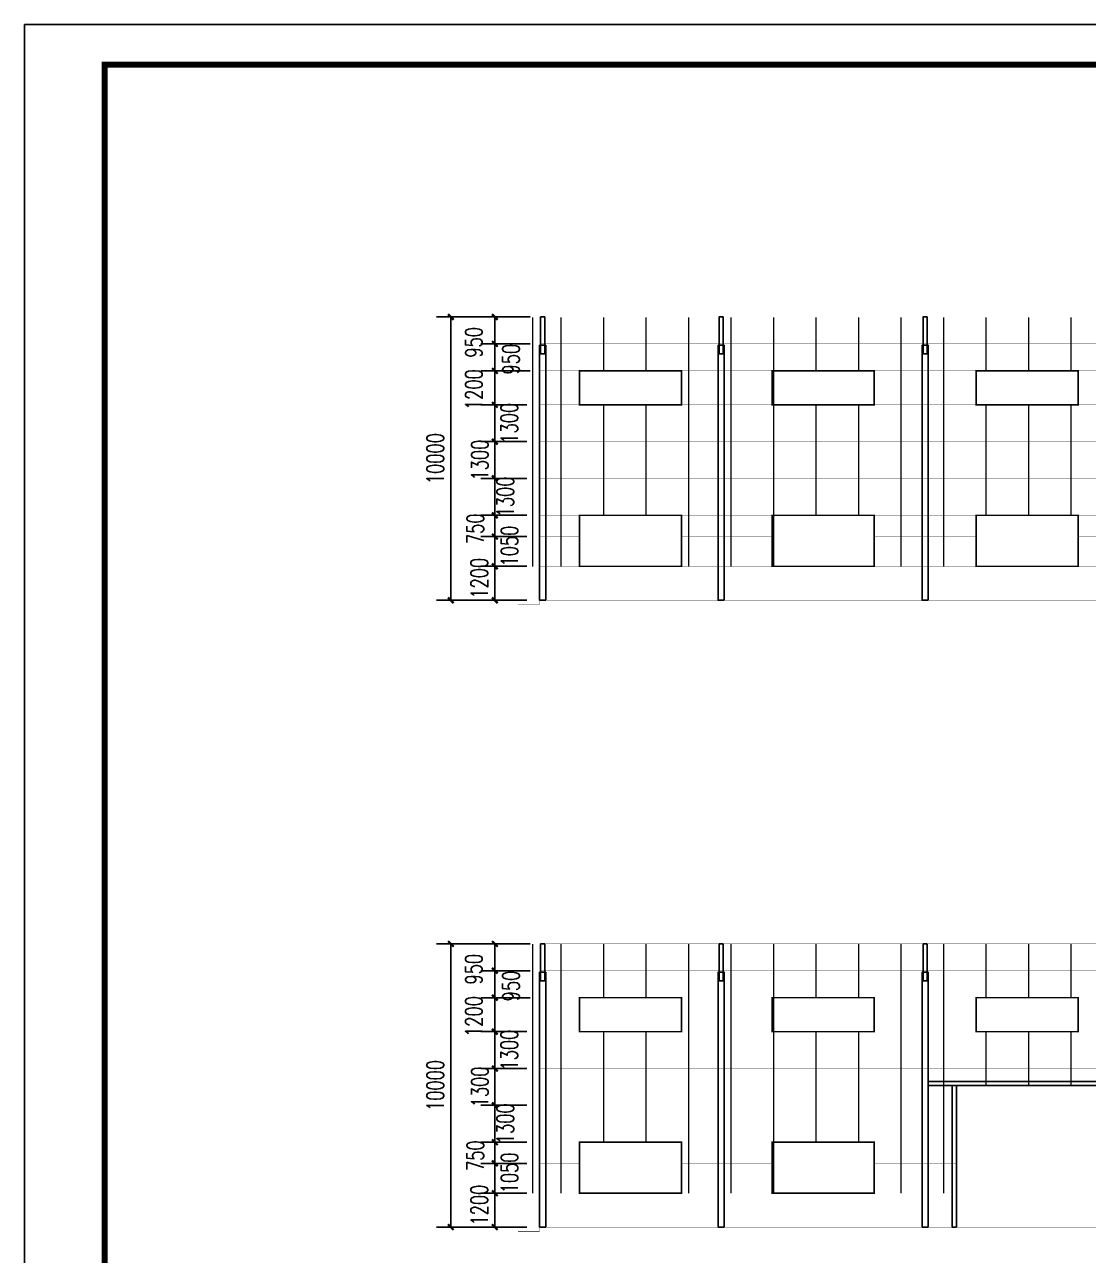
# Model space of a CAD drawing. Extents: x -33967 to 1773478, y -1022458 to -784650.
# Drawn here: x 1521806 to 1559350, y -981904 to -938458 of the extents above; entities that cross this region are included whole.
import ezdxf

# ---------------------------------------------------------------- set-up
doc = ezdxf.new("R2010")
doc.units = 0
doc.header["$LTSCALE"] = 1000
doc.header["$MEASUREMENT"] = 0
doc.linetypes.add('DOTE', pattern=[2.42, 2, -0.2, 0.02, -0.2])
for name, color, linetype in [('AXIS', 3, 'Continuous'), ('DOTE', 1, 'DOTE'), ('GZ', 50, 'Continuous'), ('LT', 27, 'Continuous'), ('PUB_TITLE', 4, 'Continuous')]:
    doc.layers.add(name, color=color, linetype=linetype)
doc.styles.add('_TCH_DIM_T3', font='SIMPLEX', dxfattribs={"width": 0.705882, "bigfont": 'GBCBIG'})
doc.dimstyles.new('_TCH_ARCH&&200', dxfattribs={"dimtxt": 595, "dimasz": 200, "dimexe": 500, "dimexo": 600, "dimgap": 252.5, "dimtad": 1, "dimdec": 0, "dimzin": 0, "dimdsep": 46, "dimtxsty": '_TCH_DIM_T3', "dimblk": 'ARCHTICK', "dimcen": 0.09, "dimclrt": 7, "dimazin": 2, "dimtfac": 1, "dimtdec": 0, "dimtix": 1, "dimtmove": 2, "dimatfit": 3, "dimfxl": 1, "dimtolj": 1, "dimtzin": 0, "dimarcsym": 0})
doc.dimstyles.new('TCH-200-1', dxfattribs={"dimtxt": 595, "dimasz": 200, "dimexe": 500, "dimexo": 600, "dimgap": 252.5, "dimtad": 1, "dimdec": 0, "dimzin": 0, "dimdsep": 46, "dimtxsty": '_TCH_DIM_T3', "dimblk": 'ARCHTICK', "dimcen": 0.09, "dimclrd": 3, "dimclre": 3, "dimclrt": 7, "dimazin": 2, "dimtfac": 1, "dimtdec": 0, "dimtix": 1, "dimtmove": 2, "dimatfit": 3, "dimfxl": 1, "dimtolj": 1, "dimtzin": 0, "dimarcsym": 0})

# ---------------------------------------------------------------- blocks, each defined once
blk = doc.blocks.new('_ArchTick')
at = {"color": 0, "linetype": 'ByBlock', "const_width": 0.4}
blk.add_lwpolyline([(-0.5, -0.5), (0.5, 0.5)], dxfattribs=at)
blk = doc.blocks.new('*D1974')
at = {"color": 3, "lineweight": -2, "transparency": 16777216}
for p, q in [((1539380, -948779), (1536349, -948779)), ((1536849, -958779), (1536849, -948779)), ((1539121, -958779), (1536349, -958779))]:
    blk.add_line(p, q, dxfattribs=at)
at = {"layer": 'Defpoints', "color": 0, "transparency": 16777216}
for p in [(1536849, -948779), (1539980, -948779), (1539721, -958779)]:
    blk.add_point(p, dxfattribs=at)
at = {"color": 3, "lineweight": -2, "transparency": 16777216, "xscale": 200, "yscale": 200, "zscale": 200}
for p, rotation in [((1536849, -948779), 90), ((1536849, -958779), 270)]:
    blk.add_blockref('_ArchTick', p, dxfattribs=dict(at, rotation=rotation))
at = {"color": 7, "transparency": 16777216, "insert": (1536299, -953779), "char_height": 595, "attachment_point": 5, "rotation": 90, "style": '_TCH_DIM_T3'}
blk.add_mtext('\\A1;10000', dxfattribs=at)
blk = doc.blocks.new('*D1975')
at = {"layer": 'AXIS', "color": 0, "lineweight": -2, "transparency": 16777216}
for p, q in [((1539651, -950679), (1537903, -950679)), ((1538403, -950679), (1538403, -951879)), ((1539530, -951879), (1537903, -951879))]:
    blk.add_line(p, q, dxfattribs=at)
at = {"layer": 'Defpoints', "color": 0, "transparency": 16777216}
for p in [(1540251, -950679), (1538403, -951879), (1540130, -951879)]:
    blk.add_point(p, dxfattribs=at)
at = {"layer": 'AXIS', "color": 0, "lineweight": -2, "transparency": 16777216, "xscale": 200, "yscale": 200, "zscale": 200}
for p, rotation in [((1538403, -950679), 90), ((1538403, -951879), 270)]:
    blk.add_blockref('_ArchTick', p, dxfattribs=dict(at, rotation=rotation))
at = {"layer": 'AXIS', "color": 7, "transparency": 16777216, "insert": (1537661, -951344), "char_height": 595, "attachment_point": 5, "rotation": 90, "style": '_TCH_DIM_T3'}
blk.add_mtext('\\A1;1200', dxfattribs=at)
blk = doc.blocks.new('*D1976')
at = {"layer": 'AXIS', "color": 0, "lineweight": -2, "transparency": 16777216}
for p, q in [((1539530, -951879), (1537903, -951879)), ((1538403, -951879), (1538403, -953179)), ((1539530, -953179), (1537903, -953179))]:
    blk.add_line(p, q, dxfattribs=at)
at = {"layer": 'Defpoints', "color": 0, "transparency": 16777216}
for p in [(1540130, -951879), (1538403, -953179), (1540130, -953179)]:
    blk.add_point(p, dxfattribs=at)
at = {"layer": 'AXIS', "color": 0, "lineweight": -2, "transparency": 16777216, "xscale": 200, "yscale": 200, "zscale": 200}
for p, rotation in [((1538403, -951879), 90), ((1538403, -953179), 270)]:
    blk.add_blockref('_ArchTick', p, dxfattribs=dict(at, rotation=rotation))
at = {"layer": 'AXIS', "color": 7, "transparency": 16777216, "insert": (1538912, -952529), "char_height": 595, "attachment_point": 5, "rotation": 90, "style": '_TCH_DIM_T3'}
blk.add_mtext('\\A1;1300', dxfattribs=at)
blk = doc.blocks.new('*D1977')
at = {"layer": 'AXIS', "color": 0, "lineweight": -2, "transparency": 16777216}
for p, q in [((1539530, -954479), (1537903, -954479)), ((1538403, -954479), (1538403, -955779)), ((1539530, -955779), (1537903, -955779))]:
    blk.add_line(p, q, dxfattribs=at)
at = {"layer": 'Defpoints', "color": 0, "transparency": 16777216}
for p in [(1540130, -954479), (1538403, -955779), (1540130, -955779)]:
    blk.add_point(p, dxfattribs=at)
at = {"layer": 'AXIS', "color": 0, "lineweight": -2, "transparency": 16777216, "xscale": 200, "yscale": 200, "zscale": 200}
for p, rotation in [((1538403, -954479), 90), ((1538403, -955779), 270)]:
    blk.add_blockref('_ArchTick', p, dxfattribs=dict(at, rotation=rotation))
at = {"layer": 'AXIS', "color": 7, "transparency": 16777216, "insert": (1538770, -955129), "char_height": 595, "attachment_point": 5, "rotation": 90, "style": '_TCH_DIM_T3'}
blk.add_mtext('\\A1;1300', dxfattribs=at)
blk = doc.blocks.new('*D1978')
at = {"layer": 'AXIS', "color": 0, "lineweight": -2, "transparency": 16777216}
for p, q in [((1539530, -955779), (1537903, -955779)), ((1538403, -955779), (1538403, -956529)), ((1539530, -956529), (1537903, -956529))]:
    blk.add_line(p, q, dxfattribs=at)
at = {"layer": 'Defpoints', "color": 0, "transparency": 16777216}
for p in [(1540130, -955779), (1538403, -956529), (1540130, -956529)]:
    blk.add_point(p, dxfattribs=at)
at = {"layer": 'AXIS', "color": 0, "lineweight": -2, "transparency": 16777216, "xscale": 200, "yscale": 200, "zscale": 200}
for p, rotation in [((1538403, -955779), 90), ((1538403, -956529), 270)]:
    blk.add_blockref('_ArchTick', p, dxfattribs=dict(at, rotation=rotation))
at = {"layer": 'AXIS', "color": 7, "transparency": 16777216, "insert": (1537715, -956255), "char_height": 595, "attachment_point": 5, "rotation": 90, "style": '_TCH_DIM_T3'}
blk.add_mtext('\\A1;750', dxfattribs=at)
blk = doc.blocks.new('*D1979')
at = {"layer": 'AXIS', "color": 0, "lineweight": -2, "transparency": 16777216}
for p, q in [((1539530, -957579), (1537903, -957579)), ((1538403, -957579), (1538403, -958779)), ((1539530, -958779), (1537903, -958779))]:
    blk.add_line(p, q, dxfattribs=at)
at = {"layer": 'Defpoints', "color": 0, "transparency": 16777216}
for p in [(1540130, -957579), (1538403, -958779), (1540130, -958779)]:
    blk.add_point(p, dxfattribs=at)
at = {"layer": 'AXIS', "color": 0, "lineweight": -2, "transparency": 16777216, "xscale": 200, "yscale": 200, "zscale": 200}
for p, rotation in [((1538403, -957579), 90), ((1538403, -958779), 270)]:
    blk.add_blockref('_ArchTick', p, dxfattribs=dict(at, rotation=rotation))
at = {"layer": 'AXIS', "color": 7, "transparency": 16777216, "insert": (1537853, -958003), "char_height": 595, "attachment_point": 5, "rotation": 90, "style": '_TCH_DIM_T3'}
blk.add_mtext('\\A1;1200', dxfattribs=at)
blk = doc.blocks.new('*D1982')
at = {"layer": 'AXIS', "color": 0, "lineweight": -2, "transparency": 16777216}
for p, q in [((1539530, -956529), (1537903, -956529)), ((1538403, -956529), (1538403, -957579)), ((1539530, -957579), (1537903, -957579))]:
    blk.add_line(p, q, dxfattribs=at)
at = {"layer": 'Defpoints', "color": 0, "transparency": 16777216}
for p in [(1540130, -956529), (1538403, -957579), (1540130, -957579)]:
    blk.add_point(p, dxfattribs=at)
at = {"layer": 'AXIS', "color": 0, "lineweight": -2, "transparency": 16777216, "xscale": 200, "yscale": 200, "zscale": 200}
for p, rotation in [((1538403, -956529), 90), ((1538403, -957579), 270)]:
    blk.add_blockref('_ArchTick', p, dxfattribs=dict(at, rotation=rotation))
at = {"layer": 'AXIS', "color": 7, "transparency": 16777216, "insert": (1538920, -956865), "char_height": 595, "attachment_point": 5, "rotation": 90, "style": '_TCH_DIM_T3'}
blk.add_mtext('\\A1;1050', dxfattribs=at)
blk = doc.blocks.new('*D1980')
at = {"layer": 'AXIS', "color": 0, "lineweight": -2, "transparency": 16777216}
for p, q in [((1539530, -953179), (1537903, -953179)), ((1538403, -953179), (1538403, -954479)), ((1539530, -954479), (1537903, -954479))]:
    blk.add_line(p, q, dxfattribs=at)
at = {"layer": 'Defpoints', "color": 0, "transparency": 16777216}
for p in [(1540130, -953179), (1538403, -954479), (1540130, -954479)]:
    blk.add_point(p, dxfattribs=at)
at = {"layer": 'AXIS', "color": 0, "lineweight": -2, "transparency": 16777216, "xscale": 200, "yscale": 200, "zscale": 200}
for p, rotation in [((1538403, -953179), 90), ((1538403, -954479), 270)]:
    blk.add_blockref('_ArchTick', p, dxfattribs=dict(at, rotation=rotation))
at = {"layer": 'AXIS', "color": 7, "transparency": 16777216, "insert": (1537873, -953829), "char_height": 595, "attachment_point": 5, "rotation": 90, "style": '_TCH_DIM_T3'}
blk.add_mtext('\\A1;1300', dxfattribs=at)
blk = doc.blocks.new('*D1981')
at = {"layer": 'AXIS', "color": 0, "lineweight": -2, "transparency": 16777216}
for p, q in [((1539651, -948778), (1537903, -948778)), ((1538403, -948778), (1538403, -949729)), ((1539530, -949729), (1537903, -949729))]:
    blk.add_line(p, q, dxfattribs=at)
at = {"layer": 'Defpoints', "color": 0, "transparency": 16777216}
for p in [(1540251, -948778), (1538403, -949729), (1540130, -949729)]:
    blk.add_point(p, dxfattribs=at)
at = {"layer": 'AXIS', "color": 0, "lineweight": -2, "transparency": 16777216, "xscale": 200, "yscale": 200, "zscale": 200}
for p, rotation in [((1538403, -948778), 90), ((1538403, -949729), 270)]:
    blk.add_blockref('_ArchTick', p, dxfattribs=dict(at, rotation=rotation))
at = {"layer": 'AXIS', "color": 7, "transparency": 16777216, "insert": (1537661, -949674), "char_height": 595, "attachment_point": 5, "rotation": 90, "style": '_TCH_DIM_T3'}
blk.add_mtext('\\A1;950', dxfattribs=at)
blk = doc.blocks.new('*D1983')
at = {"layer": 'AXIS', "color": 0, "lineweight": -2, "transparency": 16777216}
for p, q in [((1539651, -949728), (1537903, -949728)), ((1538403, -949728), (1538403, -950679)), ((1539530, -950679), (1537903, -950679))]:
    blk.add_line(p, q, dxfattribs=at)
at = {"layer": 'Defpoints', "color": 0, "transparency": 16777216}
for p in [(1540251, -949728), (1538403, -950679), (1540130, -950679)]:
    blk.add_point(p, dxfattribs=at)
at = {"layer": 'AXIS', "color": 0, "lineweight": -2, "transparency": 16777216, "xscale": 200, "yscale": 200, "zscale": 200}
for p, rotation in [((1538403, -949728), 90), ((1538403, -950679), 270)]:
    blk.add_blockref('_ArchTick', p, dxfattribs=dict(at, rotation=rotation))
at = {"layer": 'AXIS', "color": 7, "transparency": 16777216, "insert": (1538973, -950269), "char_height": 595, "attachment_point": 5, "rotation": 90, "style": '_TCH_DIM_T3'}
blk.add_mtext('\\A1;950', dxfattribs=at)
blk = doc.blocks.new('*D1984')
at = {"color": 3, "lineweight": -2, "transparency": 16777216}
for p, q in [((1539380, -970907), (1536349, -970907)), ((1536849, -980907), (1536849, -970907)), ((1539121, -980907), (1536349, -980907))]:
    blk.add_line(p, q, dxfattribs=at)
at = {"layer": 'Defpoints', "color": 0, "transparency": 16777216}
for p in [(1536849, -970907), (1539980, -970907), (1539721, -980907)]:
    blk.add_point(p, dxfattribs=at)
at = {"color": 3, "lineweight": -2, "transparency": 16777216, "xscale": 200, "yscale": 200, "zscale": 200}
for p, rotation in [((1536849, -970907), 90), ((1536849, -980907), 270)]:
    blk.add_blockref('_ArchTick', p, dxfattribs=dict(at, rotation=rotation))
at = {"color": 7, "transparency": 16777216, "insert": (1536299, -975907), "char_height": 595, "attachment_point": 5, "rotation": 90, "style": '_TCH_DIM_T3'}
blk.add_mtext('\\A1;10000', dxfattribs=at)
blk = doc.blocks.new('*D1985')
at = {"layer": 'AXIS', "color": 0, "lineweight": -2, "transparency": 16777216}
for p, q in [((1539651, -972807), (1537903, -972807)), ((1538403, -972807), (1538403, -974007)), ((1539530, -974007), (1537903, -974007))]:
    blk.add_line(p, q, dxfattribs=at)
at = {"layer": 'Defpoints', "color": 0, "transparency": 16777216}
for p in [(1540251, -972807), (1538403, -974007), (1540130, -974007)]:
    blk.add_point(p, dxfattribs=at)
at = {"layer": 'AXIS', "color": 0, "lineweight": -2, "transparency": 16777216, "xscale": 200, "yscale": 200, "zscale": 200}
for p, rotation in [((1538403, -972807), 90), ((1538403, -974007), 270)]:
    blk.add_blockref('_ArchTick', p, dxfattribs=dict(at, rotation=rotation))
at = {"layer": 'AXIS', "color": 7, "transparency": 16777216, "insert": (1537661, -973472), "char_height": 595, "attachment_point": 5, "rotation": 90, "style": '_TCH_DIM_T3'}
blk.add_mtext('\\A1;1200', dxfattribs=at)
blk = doc.blocks.new('*D1986')
at = {"layer": 'AXIS', "color": 0, "lineweight": -2, "transparency": 16777216}
for p, q in [((1539530, -974007), (1537903, -974007)), ((1538403, -974007), (1538403, -975307)), ((1539530, -975307), (1537903, -975307))]:
    blk.add_line(p, q, dxfattribs=at)
at = {"layer": 'Defpoints', "color": 0, "transparency": 16777216}
for p in [(1540130, -974007), (1538403, -975307), (1540130, -975307)]:
    blk.add_point(p, dxfattribs=at)
at = {"layer": 'AXIS', "color": 0, "lineweight": -2, "transparency": 16777216, "xscale": 200, "yscale": 200, "zscale": 200}
for p, rotation in [((1538403, -974007), 90), ((1538403, -975307), 270)]:
    blk.add_blockref('_ArchTick', p, dxfattribs=dict(at, rotation=rotation))
at = {"layer": 'AXIS', "color": 7, "transparency": 16777216, "insert": (1538912, -974657), "char_height": 595, "attachment_point": 5, "rotation": 90, "style": '_TCH_DIM_T3'}
blk.add_mtext('\\A1;1300', dxfattribs=at)
blk = doc.blocks.new('*D1987')
at = {"layer": 'AXIS', "color": 0, "lineweight": -2, "transparency": 16777216}
for p, q in [((1539530, -976607), (1537903, -976607)), ((1538403, -976607), (1538403, -977907)), ((1539530, -977907), (1537903, -977907))]:
    blk.add_line(p, q, dxfattribs=at)
at = {"layer": 'Defpoints', "color": 0, "transparency": 16777216}
for p in [(1540130, -976607), (1538403, -977907), (1540130, -977907)]:
    blk.add_point(p, dxfattribs=at)
at = {"layer": 'AXIS', "color": 0, "lineweight": -2, "transparency": 16777216, "xscale": 200, "yscale": 200, "zscale": 200}
for p, rotation in [((1538403, -976607), 90), ((1538403, -977907), 270)]:
    blk.add_blockref('_ArchTick', p, dxfattribs=dict(at, rotation=rotation))
at = {"layer": 'AXIS', "color": 7, "transparency": 16777216, "insert": (1538770, -977257), "char_height": 595, "attachment_point": 5, "rotation": 90, "style": '_TCH_DIM_T3'}
blk.add_mtext('\\A1;1300', dxfattribs=at)
blk = doc.blocks.new('*D1988')
at = {"layer": 'AXIS', "color": 0, "lineweight": -2, "transparency": 16777216}
for p, q in [((1539530, -977907), (1537903, -977907)), ((1538403, -977907), (1538403, -978657)), ((1539530, -978657), (1537903, -978657))]:
    blk.add_line(p, q, dxfattribs=at)
at = {"layer": 'Defpoints', "color": 0, "transparency": 16777216}
for p in [(1540130, -977907), (1538403, -978657), (1540130, -978657)]:
    blk.add_point(p, dxfattribs=at)
at = {"layer": 'AXIS', "color": 0, "lineweight": -2, "transparency": 16777216, "xscale": 200, "yscale": 200, "zscale": 200}
for p, rotation in [((1538403, -977907), 90), ((1538403, -978657), 270)]:
    blk.add_blockref('_ArchTick', p, dxfattribs=dict(at, rotation=rotation))
at = {"layer": 'AXIS', "color": 7, "transparency": 16777216, "insert": (1537715, -978383), "char_height": 595, "attachment_point": 5, "rotation": 90, "style": '_TCH_DIM_T3'}
blk.add_mtext('\\A1;750', dxfattribs=at)
blk = doc.blocks.new('*D1989')
at = {"layer": 'AXIS', "color": 0, "lineweight": -2, "transparency": 16777216}
for p, q in [((1539530, -979707), (1537903, -979707)), ((1538403, -979707), (1538403, -980907)), ((1539530, -980907), (1537903, -980907))]:
    blk.add_line(p, q, dxfattribs=at)
at = {"layer": 'Defpoints', "color": 0, "transparency": 16777216}
for p in [(1540130, -979707), (1538403, -980907), (1540130, -980907)]:
    blk.add_point(p, dxfattribs=at)
at = {"layer": 'AXIS', "color": 0, "lineweight": -2, "transparency": 16777216, "xscale": 200, "yscale": 200, "zscale": 200}
for p, rotation in [((1538403, -979707), 90), ((1538403, -980907), 270)]:
    blk.add_blockref('_ArchTick', p, dxfattribs=dict(at, rotation=rotation))
at = {"layer": 'AXIS', "color": 7, "transparency": 16777216, "insert": (1537853, -980131), "char_height": 595, "attachment_point": 5, "rotation": 90, "style": '_TCH_DIM_T3'}
blk.add_mtext('\\A1;1200', dxfattribs=at)
blk = doc.blocks.new('*D1990')
at = {"layer": 'AXIS', "color": 0, "lineweight": -2, "transparency": 16777216}
for p, q in [((1539530, -978657), (1537903, -978657)), ((1538403, -978657), (1538403, -979707)), ((1539530, -979707), (1537903, -979707))]:
    blk.add_line(p, q, dxfattribs=at)
at = {"layer": 'Defpoints', "color": 0, "transparency": 16777216}
for p in [(1540130, -978657), (1538403, -979707), (1540130, -979707)]:
    blk.add_point(p, dxfattribs=at)
at = {"layer": 'AXIS', "color": 0, "lineweight": -2, "transparency": 16777216, "xscale": 200, "yscale": 200, "zscale": 200}
for p, rotation in [((1538403, -978657), 90), ((1538403, -979707), 270)]:
    blk.add_blockref('_ArchTick', p, dxfattribs=dict(at, rotation=rotation))
at = {"layer": 'AXIS', "color": 7, "transparency": 16777216, "insert": (1538920, -978993), "char_height": 595, "attachment_point": 5, "rotation": 90, "style": '_TCH_DIM_T3'}
blk.add_mtext('\\A1;1050', dxfattribs=at)
blk = doc.blocks.new('*D1991')
at = {"layer": 'AXIS', "color": 0, "lineweight": -2, "transparency": 16777216}
for p, q in [((1539530, -975307), (1537903, -975307)), ((1538403, -975307), (1538403, -976607)), ((1539530, -976607), (1537903, -976607))]:
    blk.add_line(p, q, dxfattribs=at)
at = {"layer": 'Defpoints', "color": 0, "transparency": 16777216}
for p in [(1540130, -975307), (1538403, -976607), (1540130, -976607)]:
    blk.add_point(p, dxfattribs=at)
at = {"layer": 'AXIS', "color": 0, "lineweight": -2, "transparency": 16777216, "xscale": 200, "yscale": 200, "zscale": 200}
for p, rotation in [((1538403, -975307), 90), ((1538403, -976607), 270)]:
    blk.add_blockref('_ArchTick', p, dxfattribs=dict(at, rotation=rotation))
at = {"layer": 'AXIS', "color": 7, "transparency": 16777216, "insert": (1537873, -975957), "char_height": 595, "attachment_point": 5, "rotation": 90, "style": '_TCH_DIM_T3'}
blk.add_mtext('\\A1;1300', dxfattribs=at)
blk = doc.blocks.new('*D1992')
at = {"layer": 'AXIS', "color": 0, "lineweight": -2, "transparency": 16777216}
for p, q in [((1539651, -970906), (1537903, -970906)), ((1538403, -970906), (1538403, -971857)), ((1539530, -971857), (1537903, -971857))]:
    blk.add_line(p, q, dxfattribs=at)
at = {"layer": 'Defpoints', "color": 0, "transparency": 16777216}
for p in [(1540251, -970906), (1538403, -971857), (1540130, -971857)]:
    blk.add_point(p, dxfattribs=at)
at = {"layer": 'AXIS', "color": 0, "lineweight": -2, "transparency": 16777216, "xscale": 200, "yscale": 200, "zscale": 200}
for p, rotation in [((1538403, -970906), 90), ((1538403, -971857), 270)]:
    blk.add_blockref('_ArchTick', p, dxfattribs=dict(at, rotation=rotation))
at = {"layer": 'AXIS', "color": 7, "transparency": 16777216, "insert": (1537661, -971802), "char_height": 595, "attachment_point": 5, "rotation": 90, "style": '_TCH_DIM_T3'}
blk.add_mtext('\\A1;950', dxfattribs=at)
blk = doc.blocks.new('*D1993')
at = {"layer": 'AXIS', "color": 0, "lineweight": -2, "transparency": 16777216}
for p, q in [((1539651, -971856), (1537903, -971856)), ((1538403, -971856), (1538403, -972807)), ((1539530, -972807), (1537903, -972807))]:
    blk.add_line(p, q, dxfattribs=at)
at = {"layer": 'Defpoints', "color": 0, "transparency": 16777216}
for p in [(1540251, -971856), (1538403, -972807), (1540130, -972807)]:
    blk.add_point(p, dxfattribs=at)
at = {"layer": 'AXIS', "color": 0, "lineweight": -2, "transparency": 16777216, "xscale": 200, "yscale": 200, "zscale": 200}
for p, rotation in [((1538403, -971856), 90), ((1538403, -972807), 270)]:
    blk.add_blockref('_ArchTick', p, dxfattribs=dict(at, rotation=rotation))
at = {"layer": 'AXIS', "color": 7, "transparency": 16777216, "insert": (1538973, -972396), "char_height": 595, "attachment_point": 5, "rotation": 90, "style": '_TCH_DIM_T3'}
blk.add_mtext('\\A1;950', dxfattribs=at)

msp = doc.modelspace()

# ---------------------------------------------------------------- linework, layer by layer
at = {"color": 6, "const_width": 50}
for points in [[(1539740.2, -948788), (1539741.2, -957592.2)], [(1540739.5, -948788), (1540740.5, -957592.2)], [(1542239.5, -948787.9), (1542239.8, -950685.9)], [(1543739.5, -948787.7), (1543739.8, -950685.9)], [(1545239.5, -948787.5), (1545240.5, -957591.7)], [(1546739.5, -948787.4), (1546740.5, -957591.5)], [(1548239.5, -948787.2), (1548240.5, -957591.3)], [(1549739.5, -948787), (1549739.8, -950685.9)], [(1551239.5, -948786.8), (1551239.8, -950685.9)], [(1552739.5, -948786.7), (1552740.5, -957590.8)], [(1554239.5, -948786.5), (1554240.5, -957590.6)], [(1555739.5, -948786.3), (1555739.8, -950685.9)], [(1557239.5, -948786.2), (1557239.8, -950685.9)], [(1558739.5, -948786), (1558739.8, -950685.9)], [(1542239.9, -951878.8), (1542240.3, -955785.9)], [(1543739.9, -951878.8), (1543740.3, -955785.9)], [(1549739.9, -951878.8), (1549740.3, -955785.9)], [(1551239.9, -951878.8), (1551240.3, -955785.9)], [(1555739.9, -951878.8), (1555740.3, -955778.8)], [(1557239.9, -951878.8), (1557240.3, -955778.8)], [(1558739.9, -951878.8), (1558740.3, -955778.8)], [(1542240.5, -957578.8), (1542240.5, -957592)], [(1543740.5, -957578.8), (1543740.5, -957591.8)], [(1549740.5, -957578.8), (1549740.5, -957591.2)], [(1551240.5, -957578.8), (1551240.5, -957591)], [(1555740.5, -957578.8), (1555740.5, -957590.5)], [(1557240.5, -957578.8), (1557240.5, -957590.3)], [(1558740.5, -957578.8), (1558740.5, -957590.1)], [(1539739.5, -970913.1), (1539740.5, -979717.2)], [(1540739.5, -970913.1), (1540740.5, -979717.2)], [(1542239.5, -970912.9), (1542239.8, -972813.8)], [(1543739.5, -970912.7), (1543739.8, -972813.8)], [(1545239.5, -970912.5), (1545240.5, -979716.7)], [(1546739.5, -970912.4), (1546740.5, -979716.5)], [(1548239.5, -970912.2), (1548240.5, -979716.3)], [(1549739.5, -970912), (1549739.8, -972813.8)], [(1551239.5, -970911.9), (1551239.8, -972813.8)], [(1552739.5, -970911.7), (1552740.5, -979715.8)], [(1554239.5, -970911.5), (1554240.5, -979715.7)], [(1555739.5, -970911.3), (1555739.8, -972813.8)], [(1557239.5, -970911.2), (1557239.8, -972813.8)], [(1558739.5, -970911), (1558739.8, -972813.8)], [(1542239.9, -974006.7), (1542240.3, -977913.8)], [(1543739.9, -974006.7), (1543740.3, -977913.8)], [(1549739.9, -974006.7), (1549740.3, -977913.8)], [(1551239.9, -974006.7), (1551240.3, -977913.8)], [(1555739.9, -974006.7), (1555740.1, -975906.5)], [(1557239.9, -974006.7), (1557240.1, -975906.5)], [(1558739.9, -974006.7), (1558740.1, -975906.5)], [(1542240.5, -979706.7), (1542240.5, -979717)], [(1543740.5, -979706.7), (1543740.5, -979716.9)], [(1549740.5, -979706.7), (1549740.5, -979716.2)], [(1551240.5, -979706.7), (1551240.5, -979716)]]:
    msp.add_lwpolyline(points, dxfattribs=at)
for points in [[(1544990.5, -950678.8), (1541390.5, -950678.8), (1541390.5, -951878.8), (1544990.5, -951878.8)], [(1551790.5, -950678.8), (1548190.5, -950678.8), (1548190.5, -951878.8), (1551790.5, -951878.8)], [(1558990.5, -950678.8), (1555390.5, -950678.8), (1555390.5, -951878.8), (1558990.5, -951878.8)], [(1544990.5, -955778.8), (1541390.5, -955778.8), (1541390.5, -957578.8), (1544990.5, -957578.8)], [(1551790.5, -955778.8), (1548190.5, -955778.8), (1548190.5, -957578.8), (1551790.5, -957578.8)], [(1558990.5, -955778.8), (1555390.5, -955778.8), (1555390.5, -957578.8), (1558990.5, -957578.8)], [(1544990.5, -972806.7), (1541390.5, -972806.7), (1541390.5, -974006.7), (1544990.5, -974006.7)], [(1551790.5, -972806.7), (1548190.5, -972806.7), (1548190.5, -974006.7), (1551790.5, -974006.7)], [(1558990.5, -972806.7), (1555390.5, -972806.7), (1555390.5, -974006.7), (1558990.5, -974006.7)], [(1544990.5, -977906.7), (1541390.5, -977906.7), (1541390.5, -979706.7), (1544990.5, -979706.7)], [(1551790.5, -977906.7), (1548190.5, -977906.7), (1548190.5, -979706.7), (1551790.5, -979706.7)]]:
    msp.add_lwpolyline(points, close=True, dxfattribs=at)
at = {"layer": 'AXIS', "color": 6, "linetype": 'ByBlock'}
for p, q in [((1560680.5, -975766.7), (1553700.6, -975766.5)), ((1560680.5, -975906.5), (1553700.6, -975906.5))]:
    msp.add_line(p, q, dxfattribs=at)
msp.add_lwpolyline([(1554540.5, -975906.7), (1554690.5, -975906.7), (1554690.5, -980906.7), (1554540.5, -980906.7)], close=True, dxfattribs=at)
at = {"layer": 'DOTE', "linetype": 'DOTE', "const_width": 15}
for points in [[(1596000.5, -958778.8), (1539980.5, -958778.8), (1539980.5, -958928.8), (1539218.6, -958928.8)], [(1596000.5, -980906.7), (1539980.5, -980906.7), (1539980.5, -981056.7), (1539218.6, -981056.7)]]:
    msp.add_lwpolyline(points, dxfattribs=at)
at = {"layer": 'DOTE', "color": 1, "linetype": 'DOTE', "const_width": 15}
for points in [[(1539980.5, -958778.8), (1596000.5, -958778.8), (1596000.5, -958928.8), (1596762.3, -958928.8)], [(1539980.5, -980906.7), (1596000.5, -980906.7), (1596000.5, -981056.7), (1596762.3, -981056.7)]]:
    msp.add_lwpolyline(points, dxfattribs=at)
at = {"layer": 'GZ', "color": 8}
for points in [[(1540165.6, -948778.8), (1540015.6, -948778.8), (1540015.6, -950082.3), (1540165.6, -950082.3)], [(1546465.5, -948778.8), (1546315.5, -948778.8), (1546315.5, -950082.3), (1546465.5, -950082.3)], [(1553665.5, -948778.8), (1553515.5, -948778.8), (1553515.5, -950082.3), (1553665.5, -950082.3)], [(1540200.5, -958778.8), (1540200.8, -949779.1), (1539980.5, -949778.8), (1539980.5, -958778.8)], [(1546500.5, -958778.8), (1546500.8, -949779.1), (1546280.5, -949778.8), (1546280.5, -958778.8)], [(1553700.5, -958778.8), (1553700.8, -949779.1), (1553480.5, -949778.8), (1553480.5, -958778.8)], [(1540165.6, -970906.7), (1540015.6, -970906.7), (1540015.6, -972210.2), (1540165.6, -972210.2)], [(1546465.5, -970906.7), (1546315.5, -970906.7), (1546315.5, -972210.2), (1546465.5, -972210.2)], [(1553665.5, -970906.7), (1553515.5, -970906.7), (1553515.5, -972210.2), (1553665.5, -972210.2)], [(1540200.5, -980906.7), (1540200.8, -971907.1), (1539980.5, -971906.7), (1539980.5, -980906.7)], [(1546500.5, -980906.7), (1546500.8, -971907.1), (1546280.5, -971906.7), (1546280.5, -980906.7)], [(1553700.5, -980906.7), (1553700.8, -971907.1), (1553480.5, -971906.7), (1553480.5, -980906.7)]]:
    msp.add_lwpolyline(points, close=True, dxfattribs=at)
at = {"layer": 'LT', "linetype": 'ByBlock', "const_width": 10}
for points in [[(1539980.5, -948778.8), (1596000.5, -948778.8)], [(1539980.5, -949728.9), (1596003.1, -949728.9)], [(1539980.5, -950678.8), (1596000.5, -950678.8)], [(1539980.5, -951878.8), (1596000.5, -951878.8)], [(1539980.5, -953178.8), (1596000.5, -953178.8)], [(1539980.5, -954478.8), (1554540.5, -954478.8)], [(1554540.5, -954478.8), (1576140.5, -954478.8)], [(1539980.5, -955785.9), (1555390.5, -955785.9)], [(1558990.5, -955778.8), (1576990.5, -955785.9)], [(1539980.5, -956528.7), (1541390.5, -956528.7)], [(1544990.5, -956528.7), (1548240.4, -956528.7)], [(1551790.5, -956528.7), (1555390.5, -956528.7)], [(1558990.5, -956528.7), (1569790.5, -956528.7)], [(1539980.5, -957585.9), (1555390.5, -957585.9)], [(1558990.5, -957578.8), (1563640.5, -957585.9)], [(1539980.5, -970906.7), (1596000.5, -970906.7)], [(1539980.5, -971856.8), (1596003.1, -971856.8)], [(1539980.5, -972806.7), (1596000.5, -972806.7)], [(1539980.5, -974006.7), (1596000.5, -974006.7)], [(1539980.5, -975306.7), (1596000.5, -975306.7)], [(1539980.5, -976606.7), (1554540.5, -976606.7)], [(1539980.5, -977913.8), (1554540.5, -977913.8)], [(1539980.5, -978656.6), (1541390.5, -978656.6)], [(1544990.5, -978656.6), (1548240.4, -978656.6)], [(1551790.5, -978656.6), (1554690.5, -978656.6)], [(1539980.5, -979713.8), (1554540.5, -979713.8)]]:
    msp.add_lwpolyline(points, dxfattribs=at)
at = {"layer": 'PUB_TITLE'}
msp.add_lwpolyline([(1521806.5, -1022458.4), (1640606.5, -1022458.4), (1640606.5, -938458.4), (1521806.5, -938458.4)], close=True, dxfattribs=at)
at = {"layer": 'PUB_TITLE', "const_width": 212.1}
msp.add_lwpolyline([(1524626.8, -1021044.2), (1524626.8, -939872.6), (1638606.5, -939872.6), (1638606.5, -1021044.2)], close=True, dxfattribs=at)

# ---------------------------------------------------------------- dimensions: what is measured, and where the dimension line sits
for base, p1, p2, picture, middle in [((1536848.9, -948778.8), (1539720.9, -958778.8), (1539980.5, -948778.8), '*D1974', (1536298.9, -953778.8)), ((1536848.9, -970906.7), (1539720.9, -980906.7), (1539980.5, -970906.7), '*D1984', (1536298.9, -975906.7))]:
    dim = msp.add_linear_dim(base=base, p1=p1, p2=p2, angle=90, dimstyle='TCH-200-1')
    dim.commit()
    dim.dimension.update_dxf_attribs({"geometry": picture, "text_midpoint": middle})
at = {"layer": 'AXIS'}
for base, p1, p2, picture, middle in [((1538403, -949728.9), (1540251.1, -948778.5), (1540130.5, -949728.9), '*D1981', (1537660.9, -949673.9)), ((1538403, -950678.8), (1540251.1, -949728.4), (1540130.5, -950678.8), '*D1983', (1538973.5, -950268.5)), ((1538403, -951878.8), (1540251.1, -950678.8), (1540130.5, -951878.8), '*D1975', (1537660.9, -951344.4)), ((1538403, -953178.8), (1540130.5, -951878.8), (1540130.5, -953178.8), '*D1976', (1538911.8, -952528.8)), ((1538403, -954478.8), (1540130.5, -953178.8), (1540130.5, -954478.8), '*D1980', (1537872.5, -953828.8)), ((1538403, -955778.8), (1540130.5, -954478.8), (1540130.5, -955778.8), '*D1977', (1538769.9, -955128.8)), ((1538403, -956528.7), (1540130.5, -955778.8), (1540130.5, -956528.7), '*D1978', (1537714.5, -956255.1)), ((1538403, -957578.8), (1540130.5, -956528.7), (1540130.5, -957578.8), '*D1982', (1538919.9, -956865.4)), ((1538403, -958778.8), (1540130.5, -957578.8), (1540130.5, -958778.8), '*D1979', (1537853, -958002.6)), ((1538403, -971856.8), (1540251.1, -970906.4), (1540130.5, -971856.8), '*D1992', (1537660.9, -971801.8)), ((1538403, -972806.7), (1540251.1, -971856.3), (1540130.5, -972806.7), '*D1993', (1538973.5, -972396.5)), ((1538403, -974006.7), (1540251.1, -972806.7), (1540130.5, -974006.7), '*D1985', (1537660.9, -973472.4)), ((1538403, -975306.7), (1540130.5, -974006.7), (1540130.5, -975306.7), '*D1986', (1538911.8, -974656.7)), ((1538403, -976606.7), (1540130.5, -975306.7), (1540130.5, -976606.7), '*D1991', (1537872.5, -975956.7)), ((1538403, -977906.7), (1540130.5, -976606.7), (1540130.5, -977906.7), '*D1987', (1538769.9, -977256.7)), ((1538403, -978656.6), (1540130.5, -977906.7), (1540130.5, -978656.6), '*D1988', (1537714.5, -978383)), ((1538403, -979706.7), (1540130.5, -978656.6), (1540130.5, -979706.7), '*D1990', (1538919.9, -978993.4)), ((1538403, -980906.7), (1540130.5, -979706.7), (1540130.5, -980906.7), '*D1989', (1537853, -980130.6))]:
    dim = msp.add_linear_dim(base=base, p1=p1, p2=p2, angle=270, dimstyle='_TCH_ARCH&&200', dxfattribs=at)
    dim.commit()
    dim.dimension.update_dxf_attribs({"geometry": picture, "text_midpoint": middle, "dimtype": 128})

doc.saveas('drawing.dxf')
